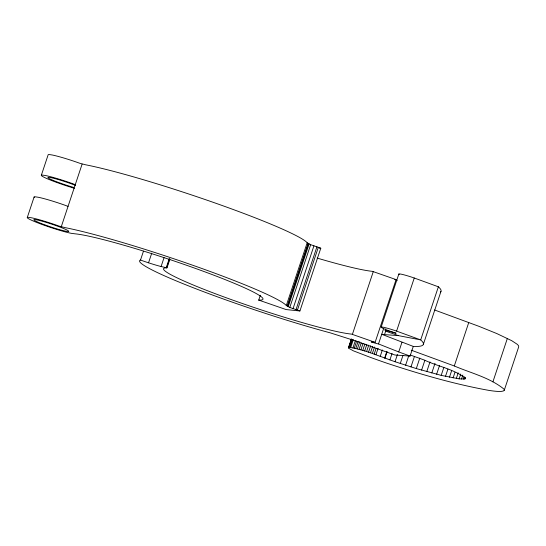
<?xml version="1.0" encoding="UTF-8"?>
<svg xmlns="http://www.w3.org/2000/svg" width="546" height="546" viewBox="0 0 546 546"><rect width="100%" height="100%" fill="white"/><g stroke="black" fill="none" stroke-linecap="round" stroke-linejoin="round"><path stroke-width="0.82" d="M27.3 217.472L34.125 196.956M41.353 175.232L48.178 154.709A25.321 2.034 18.4 0 1 49.42 154.573L52.218 154.996A25.321 2.034 18.4 0 1 79.955 163.329L85.531 164.769A127.607 10.231 18.4 0 1 215.069 202.989A127.607 10.231 18.4 0 1 307.132 242.704L310.667 244.676L320.795 248.212L299.918 310.974L286.118 309.575L258.729 300.088A102.334 8.204 18.4 0 0 197.202 269.048A102.334 8.204 18.4 0 0 74.945 233.811L71.226 233.319A25.321 2.034 18.4 0 1 49.631 227.129L43.482 224.993A25.321 2.034 18.4 0 1 28.542 217.335L31.334 217.758A25.321 2.034 18.4 0 1 59.077 226.092L64.653 227.532A127.607 10.231 18.4 0 1 194.185 265.759A127.607 10.231 18.4 0 1 286.254 305.467L289.79 307.446L299.918 310.974M61.22 226.897L82.105 164.134M399.303 274.515A13.78 1.106 18.4 0 1 414.257 278.003L438.37 286.793L420.7 339.899A232.63 18.66 18.4 0 1 413.288 346.423L410.08 356.081L394.894 355.002L354.552 340.588L330.234 332.848A127.58 10.231 18.4 0 1 200.6 290.568A127.58 10.231 18.4 0 1 139.926 260.319L140.513 260.039L143.468 251.167M148.539 262.81L151.761 253.126M140.513 260.039A21.949 1.761 18.4 0 0 161.09 266.537L164.046 257.664M161.09 266.537L166.264 267.69L169.212 258.811M166.626 267.765L169.574 258.913M317.192 258.094A102.314 8.204 18.4 0 0 372.42 271.342L396.082 279.607L375.109 342.342L351.542 334.104A102.314 8.204 18.4 0 1 232.214 299.918A102.314 8.204 18.4 0 1 166.189 267.833L166.994 267.84L169.936 258.988M258.729 300.088L260.34 295.256M286.302 305.542L307.18 242.772M287.23 306.204L308.108 243.441M287.592 306.422L308.47 243.659M288.206 306.722L309.084 243.953M289.79 307.446L310.667 244.676M293.052 308.62L313.93 245.857M296.069 309.521L316.946 246.751M297.447 310.039L318.325 247.277M352.463 334.172L373.341 271.403M434.493 309.957L478.972 326.337L496.846 333.579L511.704 340.67L517.355 344.376L518.577 345.782L518.7 346.853L504.245 390.308L503.269 391.038L501.208 391.414A148.191 11.882 18.4 0 1 488.868 390.383C454.422 384.166 420.713 374.344 387.503 363.411A74.215 5.951 18.4 0 1 369.021 356.859L353.371 350.832L348.505 348.157L351.378 338.854M348.368 347.898L351.447 339.305M348.703 347.577L349.167 347.515L351.849 339.469M349.167 347.515L349.836 347.522L352.511 339.475M349.836 347.522L350.682 347.597L353.364 339.551M350.682 347.597L352.914 347.952L355.323 340.711M352.914 347.952L354.258 348.218L356.668 340.977M354.258 348.218L355.753 348.553L358.162 341.311M355.753 348.553L357.364 348.935L359.773 341.694M357.364 348.935L359.077 349.379L361.22 342.943M359.077 349.379L360.879 349.863L363.022 343.427M360.879 349.863L362.749 350.395L364.892 343.953M362.749 350.395L364.667 350.955L366.81 344.519M364.667 350.955L366.605 351.556L368.748 345.113M366.605 351.556L368.55 352.17L370.693 345.734M410.578 355.105A147.017 11.794 18.4 0 0 424.385 360.06C437.66 366.421 453.781 368.973 465.438 378.228L464.844 379.006L459.138 378.863L441.195 375.382L416.311 368.577L395.024 361.732L370.481 352.805L372.618 346.369M372.365 353.453L374.508 347.017M381.163 327.136L398.833 274.024M374.194 354.101L376.071 348.471M375.109 342.342L371.219 341.946A9.091 0.73 18.4 0 0 377.368 343.714L378.514 343.939L383.599 328.644M375.941 354.743L378.085 348.307M385.251 330.535L386.459 330.651A13.821 1.106 18.4 0 1 396.096 333.237A13.78 1.106 18.4 0 1 383.149 328.426L381.634 327.62A13.78 1.106 18.4 0 1 396.594 331.108L420.7 339.899L398.184 335.585L392.676 333.497A5.508 0.444 18.4 0 1 387.018 331.572L386.186 331.217A5.508 0.444 18.4 0 1 385.128 330.569L385.79 328.931M413.288 346.423L381.729 334.282L384.514 334.616L385.851 330.596M380.221 356.395L382.357 349.959M384.664 358.046L386.8 351.61M384.95 358.162L387.094 351.72M396.594 331.108L414.257 278.003M389.899 359.944L392.042 353.508M395.024 361.732L397.433 354.49M410.08 356.081L398.744 351.945L401.958 342.287M400.273 363.5L402.948 355.453M405.603 365.247L408.811 355.589M410.961 366.939L414.441 356.483M423.293 344.526L440.963 291.414A232.63 18.66 18.4 0 0 438.37 286.793M416.311 368.577L419.792 358.115M421.594 370.14L424.808 360.483M426.774 371.614L429.989 361.957M431.797 372.986L435.005 363.329M436.616 374.249L439.564 365.397M441.195 375.382L443.871 367.335M445.495 376.378L447.904 369.137M449.467 377.231L451.61 370.795M504.245 390.308L504.122 389.23C489.898 377.573 470.986 373.143 454.299 365.97L468.755 322.515M453.091 377.934L454.961 372.304M456.32 378.48L458.196 372.85M459.138 378.863L460.742 374.03M461.507 379.081L462.844 375.054M463.418 379.129L464.216 376.713M464.844 379.006L465.376 377.395M492.902 381.872L507.357 338.424M440.499 292.021L440.963 291.414M319.13 248.096L320.795 248.212M384.514 334.616L398.184 335.585M394.738 279.484L396.082 279.607M166.264 267.69L166.994 267.84M368.55 352.17L370.481 352.805M411.274 350.198L454.299 365.97M75.273 184.65L73.13 183.845A25.321 2.034 18.4 0 0 45.386 175.512L42.595 175.095A25.321 2.034 18.4 0 0 57.535 182.746L63.684 184.889A25.321 2.034 18.4 0 0 74.468 188.295M68.052 206.374L65.902 205.576A25.321 2.034 18.4 0 0 38.159 197.243L35.367 196.819A25.321 2.034 18.4 0 0 34.514 197.638M378.514 343.939L398.744 351.945M397.242 280.705A9.091 0.73 18.4 0 1 396.096 280.398M73.669 187.415A18.38 1.474 18.4 0 1 63.063 184.084L56.859 181.852A18.38 1.474 18.4 0 1 50.648 177.607A18.38 1.474 18.4 0 1 75.655 185.456M68.687 231.395L68.4 231.497A18.38 1.474 18.4 0 1 49.01 226.331L42.806 224.099A18.38 1.474 18.4 0 1 34.958 219.601A18.38 1.474 18.4 0 1 54.989 225.245A18.38 1.474 18.4 0 1 68.687 231.395"/></g></svg>
